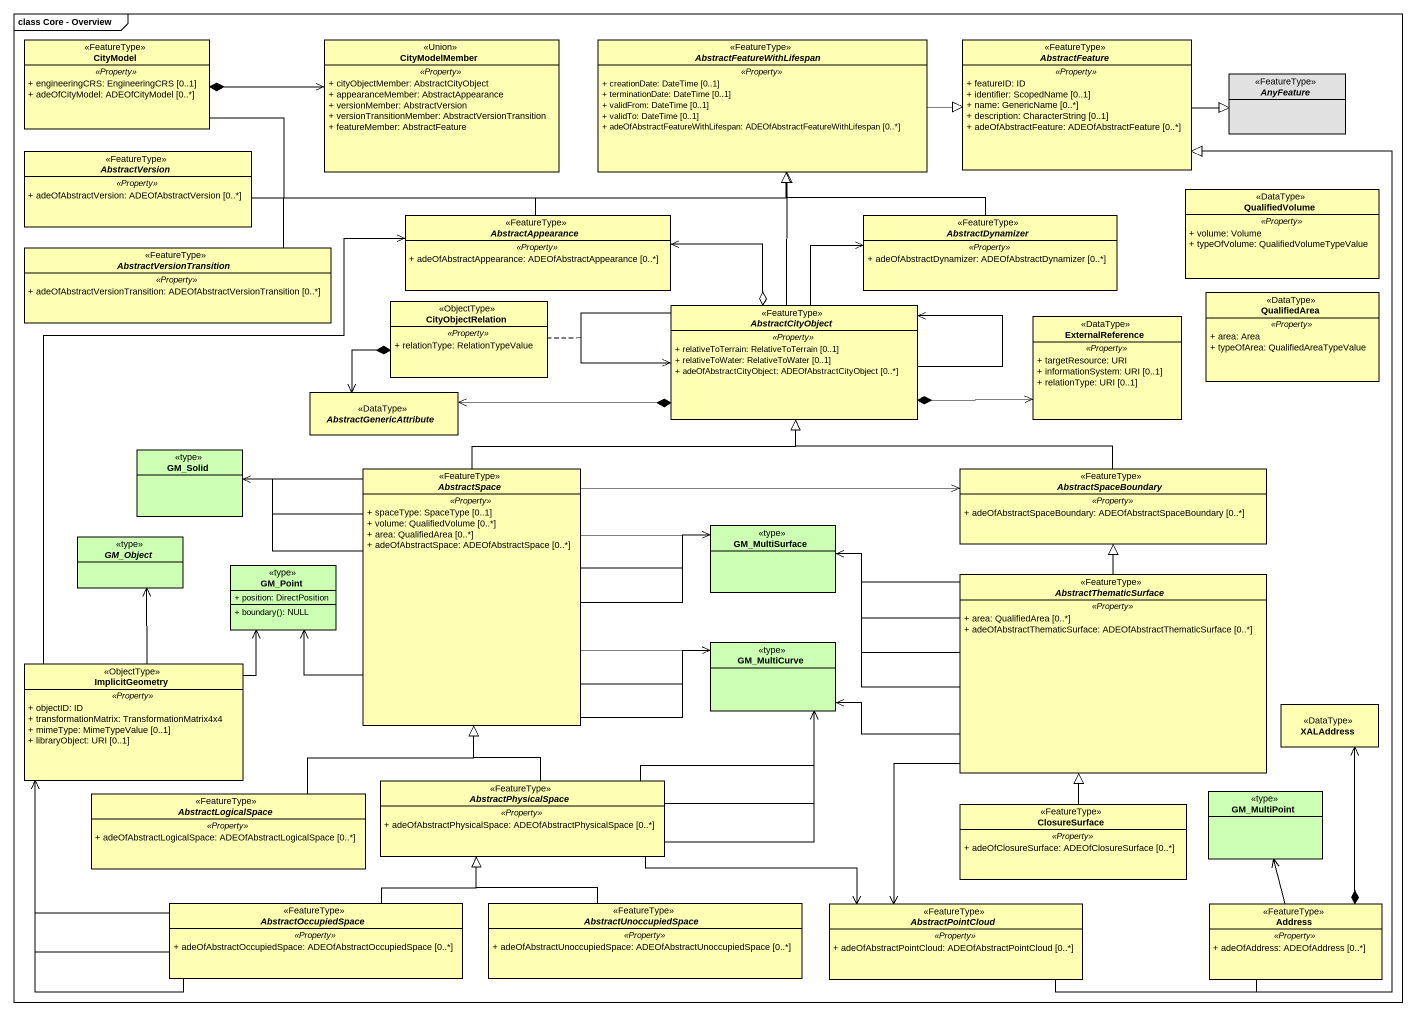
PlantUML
@startuml
mainframe class Core - Overview
hide circle
hide empty members
skinparam classAttributeIconSize 0
class CityModel <<FeatureType>> #FFFFB3 {
  .. <<Property>> ..
  + engineeringCRS: EngineeringCRS [0..1]
  + adeOfCityModel: ADEOfCityModel [0..*]
}
class CityModelMember <<Union>> #FFFFB3 {
  .. <<Property>> ..
  + cityObjectMember: AbstractCityObject
  + appearanceMember: AbstractAppearance
  + versionMember: AbstractVersion
  + versionTransitionMember: AbstractVersionTransition
  + featureMember: AbstractFeature
}
abstract class AbstractFeatureWithLifespan <<FeatureType>> #FFFFB3 {
  .. <<Property>> ..
  + creationDate: DateTime [0..1]
  + terminationDate: DateTime [0..1]
  + validFrom: DateTime [0..1]
  + validTo: DateTime [0..1]
  + adeOfAbstractFeatureWithLifespan: ADEOfAbstractFeatureWithLifespan [0..*]
}
abstract class AbstractFeature <<FeatureType>> #FFFFB3 {
  .. <<Property>> ..
  + featureID: ID
  + identifier: ScopedName [0..1]
  + name: GenericName [0..*]
  + description: CharacterString [0..1]
  + adeOfAbstractFeature: ADEOfAbstractFeature [0..*]
}
abstract class AnyFeature <<FeatureType>> #E1E1E1
abstract class AbstractVersion <<FeatureType>> #FFFFB3 {
  .. <<Property>> ..
  + adeOfAbstractVersion: ADEOfAbstractVersion [0..*]
}
class QualifiedVolume <<DataType>> #FFFFB3 {
  .. <<Property>> ..
  + volume: Volume
  + typeOfVolume: QualifiedVolumeTypeValue
}
abstract class AbstractAppearance <<FeatureType>> #FFFFB3 {
  .. <<Property>> ..
  + adeOfAbstractAppearance: ADEOfAbstractAppearance [0..*]
}
abstract class AbstractDynamizer <<FeatureType>> #FFFFB3 {
  .. <<Property>> ..
  + adeOfAbstractDynamizer: ADEOfAbstractDynamizer [0..*]
}
abstract class AbstractVersionTransition <<FeatureType>> #FFFFB3 {
  .. <<Property>> ..
  + adeOfAbstractVersionTransition: ADEOfAbstractVersionTransition [0..*]
}
class CityObjectRelation <<ObjectType>> #FFFFB3 {
  .. <<Property>> ..
  + relationType: RelationTypeValue
}
abstract class AbstractCityObject <<FeatureType>> #FFFFB3 {
  .. <<Property>> ..
  + relativeToTerrain: RelativeToTerrain [0..1]
  + relativeToWater: RelativeToWater [0..1]
  + adeOfAbstractCityObject: ADEOfAbstractCityObject [0..*]
}
class QualifiedArea <<DataType>> #FFFFB3 {
  .. <<Property>> ..
  + area: Area
  + typeOfArea: QualifiedAreaTypeValue
}
class ExternalReference <<DataType>> #FFFFB3 {
  .. <<Property>> ..
  + targetResource: URI
  + informationSystem: URI [0..1]
  + relationType: URI [0..1]
}
abstract class AbstractGenericAttribute <<DataType>> #FFFFB3
class GM_Solid <<type>> #CCFFB3
abstract class AbstractSpace <<FeatureType>> #FFFFB3 {
  .. <<Property>> ..
  + spaceType: SpaceType [0..1]
  + volume: QualifiedVolume [0..*]
  + area: QualifiedArea [0..*]
  + adeOfAbstractSpace: ADEOfAbstractSpace [0..*]
}
abstract class AbstractSpaceBoundary <<FeatureType>> #FFFFB3 {
  .. <<Property>> ..
  + adeOfAbstractSpaceBoundary: ADEOfAbstractSpaceBoundary [0..*]
}
abstract class GM_Object <<type>> #CCFFB3
class GM_MultiSurface <<type>> #CCFFB3
class GM_Point <<type>> #CCFFB3 {
  + position: DirectPosition
  + boundary(): NULL
}
abstract class AbstractThematicSurface <<FeatureType>> #FFFFB3 {
  .. <<Property>> ..
  + area: QualifiedArea [0..*]
  + adeOfAbstractThematicSurface: ADEOfAbstractThematicSurface [0..*]
}
class GM_MultiCurve <<type>> #CCFFB3
class ImplicitGeometry <<ObjectType>> #FFFFB3 {
  .. <<Property>> ..
  + objectID: ID
  + transformationMatrix: TransformationMatrix4x4
  + mimeType: MimeTypeValue [0..1]
  + libraryObject: URI [0..1]
}
class XALAddress <<DataType>> #FFFFB3
abstract class AbstractLogicalSpace <<FeatureType>> #FFFFB3 {
  .. <<Property>> ..
  + adeOfAbstractLogicalSpace: ADEOfAbstractLogicalSpace [0..*]
}
abstract class AbstractPhysicalSpace <<FeatureType>> #FFFFB3 {
  .. <<Property>> ..
  + adeOfAbstractPhysicalSpace: ADEOfAbstractPhysicalSpace [0..*]
}
class ClosureSurface <<FeatureType>> #FFFFB3 {
  .. <<Property>> ..
  + adeOfClosureSurface: ADEOfClosureSurface [0..*]
}
class GM_MultiPoint <<type>> #CCFFB3
abstract class AbstractOccupiedSpace <<FeatureType>> #FFFFB3 {
  .. <<Property>> ..
  + adeOfAbstractOccupiedSpace: ADEOfAbstractOccupiedSpace [0..*]
}
abstract class AbstractUnoccupiedSpace <<FeatureType>> #FFFFB3 {
  .. <<Property>> ..
  + adeOfAbstractUnoccupiedSpace: ADEOfAbstractUnoccupiedSpace [0..*]
}
abstract class AbstractPointCloud <<FeatureType>> #FFFFB3 {
  .. <<Property>> ..
  + adeOfAbstractPointCloud: ADEOfAbstractPointCloud [0..*]
}
class Address <<FeatureType>> #FFFFB3 {
  .. <<Property>> ..
  + adeOfAddress: ADEOfAddress [0..*]
}
CityModel *-right-> CityModelMember
CityModel -right-|> AbstractFeatureWithLifespan
AbstractFeatureWithLifespan -right-|> AbstractFeature
AbstractFeature -right-|> AnyFeature
AbstractVersion -right-|> AbstractFeatureWithLifespan
AbstractAppearance -up-|> AbstractFeatureWithLifespan
AbstractDynamizer -up-|> AbstractFeatureWithLifespan
AbstractVersionTransition -right-|> AbstractFeatureWithLifespan
CityObjectRelation *--> AbstractGenericAttribute
AbstractCityObject -up-|> AbstractFeatureWithLifespan
AbstractCityObject o-left-> AbstractAppearance
AbstractCityObject -right-> AbstractDynamizer
AbstractCityObject --> AbstractCityObject
AbstractCityObject --> AbstractCityObject
(AbstractCityObject, AbstractCityObject) .. CityObjectRelation
AbstractCityObject *-right-> ExternalReference
AbstractCityObject *-left-> AbstractGenericAttribute
AbstractSpace -up-|> AbstractCityObject
AbstractSpace -left-> GM_Solid
AbstractSpace -left-> GM_Solid
AbstractSpace -left-> GM_Solid
AbstractSpace -right-> AbstractSpaceBoundary
AbstractSpace -right-> GM_MultiSurface
AbstractSpace -right-> GM_MultiSurface
AbstractSpace -right-> GM_MultiSurface
AbstractSpace -left-> GM_Point
AbstractSpace -right-> GM_MultiCurve
AbstractSpace -right-> GM_MultiCurve
AbstractSpace -right-> GM_MultiCurve
AbstractSpaceBoundary -left-|> AbstractCityObject
AbstractThematicSurface -up-|> AbstractSpaceBoundary
AbstractThematicSurface -left-> GM_MultiSurface
AbstractThematicSurface -left-> GM_MultiSurface
AbstractThematicSurface -left-> GM_MultiSurface
AbstractThematicSurface -left-> GM_MultiSurface
AbstractThematicSurface -left-> GM_MultiCurve
AbstractThematicSurface --> AbstractPointCloud
ImplicitGeometry -up-> AbstractAppearance
ImplicitGeometry -up-> GM_Object
ImplicitGeometry -up-> GM_Point
AbstractLogicalSpace -up-|> AbstractSpace
AbstractPhysicalSpace -up-|> AbstractSpace
AbstractPhysicalSpace -right-> GM_MultiCurve
AbstractPhysicalSpace -right-> GM_MultiCurve
AbstractPhysicalSpace -right-> GM_MultiCurve
AbstractPhysicalSpace -right-> AbstractPointCloud
ClosureSurface -up-|> AbstractThematicSurface
AbstractOccupiedSpace -up-> ImplicitGeometry
AbstractOccupiedSpace -up-> ImplicitGeometry
AbstractOccupiedSpace -up-> ImplicitGeometry
AbstractOccupiedSpace -right-|> AbstractPhysicalSpace
AbstractUnoccupiedSpace -up-|> AbstractPhysicalSpace
AbstractPointCloud -up-|> AbstractFeature
Address -up-|> AbstractFeature
Address *-up-> XALAddress
Address -up-> GM_MultiPoint
@enduml
